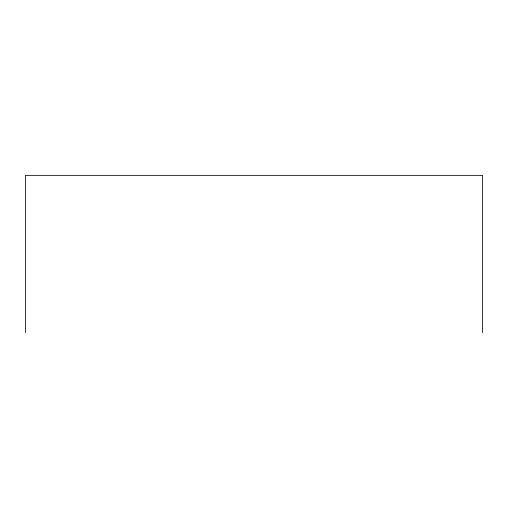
<?xml version="1.0" encoding="UTF-8"?>
<svg xmlns="http://www.w3.org/2000/svg" width="508" height="508" viewBox="0 0 508 508"><rect width="100%" height="100%" fill="white"/><g stroke="black" fill="none" stroke-linecap="round" stroke-linejoin="round"><path stroke-width="0.76" d="M482.6 332.645L482.6 175.355L25.4 175.355L25.4 332.645"/></g></svg>
